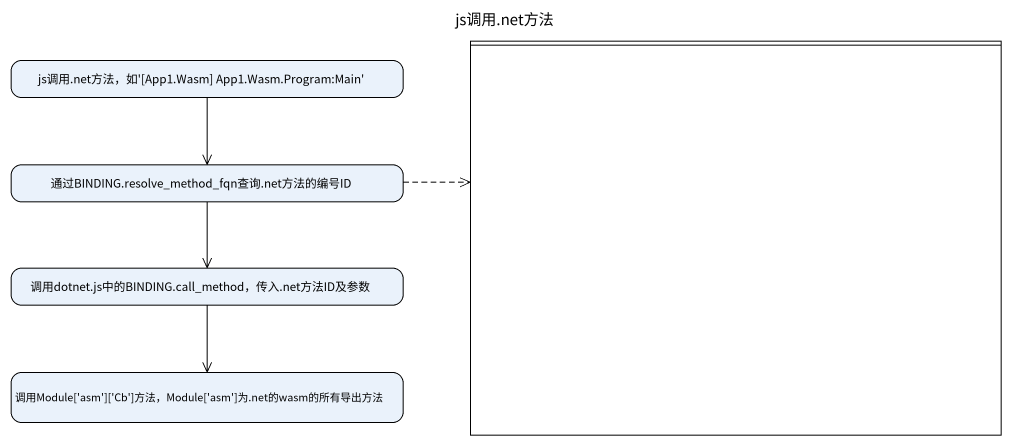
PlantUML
@startuml
title js调用.net方法
hide empty description
state "js调用.net方法，如'[App1.Wasm] App1.Wasm.Program:Main'" as js调用_net方法_如_App1_Wasm_App1
state " " as lane1 <<partition>>
state "通过BINDING.resolve_method_fqn查询.net方法的编号ID" as 通过BINDING_resolve_method
state "调用dotnet.js中的BINDING.call_method，传入.net方法ID及参数" as 调用dotnet_js中的BINDING_call
state "调用Module['asm']['Cb']方法，Module['asm']为.net的wasm的所有导出方法" as 调用Module_asm_Cb_方法_Module
js调用_net方法_如_App1_Wasm_App1 --> 通过BINDING_resolve_method
通过BINDING_resolve_method -right[dashed]-> lane1
通过BINDING_resolve_method --> 调用dotnet_js中的BINDING_call
调用dotnet_js中的BINDING_call --> 调用Module_asm_Cb_方法_Module
@enduml
